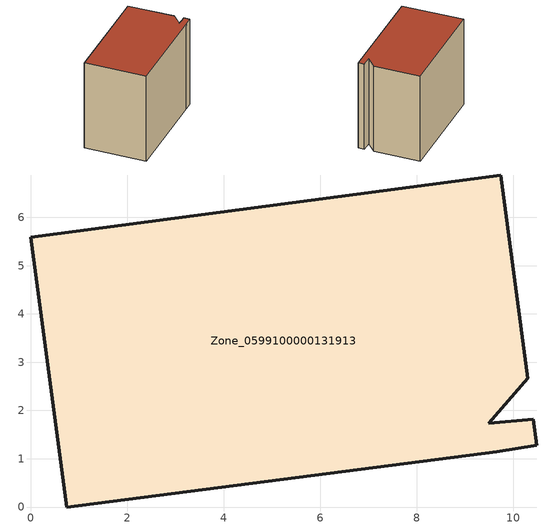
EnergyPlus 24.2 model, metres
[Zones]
Zone_0599100000131913
 floor ground (C_G): 10.3,2.67 9.48,1.74 10.41,1.81 10.48,1.28 9.65,1.15 0.74,0 0,5.59 9.74,6.88 z0
 wall outside (C_F): 9.65,1.15 10.48,1.28 10.41,1.81 9.48,1.74 10.3,2.67 9.74,6.88 0,5.59 0.74,0 9.65,1.15 z0:8.44
 roof outside (C_R): 10.41,1.81 9.48,1.74 10.3,2.67 9.74,6.88 0,5.59 0.74,0 9.65,1.15 10.48,1.28 z8.44
[BUILDING]
Pand.0599100000131913: North Axis=0; Terrain=City; Loads Convergence Tolerance Value=0.04; Temperature Convergence Tolerance Value=0.4; Solar Distribution=FullExterior; Maximum Number of Warmup Days=25; Minimum Number of Warmup Days=1
[Site:Location]
Rotterdam.The.Hague.AP_ZH_NLD Design_Conditions: Latitude=51.96; Longitude=4.45; Time Zone=1; Elevation=-4.5
[SITE:GROUNDTEMPERATURE:BUILDINGSURFACE]
18, 18, 18, 18, 18, 18, 18, 18, 18, 18, 18, 18
[MATERIAL] Thermal Absorptance=0.9; Solar Absorptance=0.7; Visible Absorptance=0.7
Name | Roughness | Thickness | Conductivity | Density | Specific Heat
G.TC.1992-2005 | MediumSmooth | 0.15 | 0.06 | 540 | 1210
F.TC.1992-2005 | Rough | 0.3 | 0.12 | 1920 | 840
R.TC.1992-2005 | MediumRough | 0.2 | 0.08 | 1500 | 1000
[CONSTRUCTION]
C_G: G.TC.1992-2005
C_F: F.TC.1992-2005
C_R: R.TC.1992-2005
[ZONE]
Zone_0599100000131913: Type=1; Multiplier=1; Ceiling Height=Autocalculate; Volume=Autocalculate; Floor Area=autocalculate; Part of Total Floor Area=Yes
[ZONEINFILTRATION:DESIGNFLOWRATE]
Infil_Zone_0599100000131913: Zone or ZoneList or Space or SpaceList=Zone_0599100000131913; Schedule=AlwaysOn; Design Flow Rate Calculation Method=Flow/Area; Flow Rate per Floor Area=0.0015; Constant Term Coefficient=1; Temperature Term Coefficient=0; Velocity Term Coefficient=0; Velocity Squared Term Coefficient=0
[HVACTEMPLATE:ZONE:IDEALLOADSAIRSYSTEM]
Zone_0599100000131913: Maximum Heating Supply Air Temperature=50; Minimum Cooling Supply Air Temperature=13; Maximum Heating Supply Air Humidity Ratio=0.0156; Minimum Cooling Supply Air Humidity Ratio=0.0077; Heating Limit=NoLimit; Cooling Limit=NoLimit; Dehumidification Control Type=ConstantSensibleHeatRatio; Cooling Sensible Heat Ratio=0.7; Dehumidification Setpoint=60; Humidification Control Type=None; Humidification Setpoint=30; Outdoor Air Method=None; Outdoor Air Flow Rate per Person=0.00944; Outdoor Air Flow Rate per Zone Floor Area=0; Outdoor Air Flow Rate per Zone=0; Demand Controlled Ventilation Type=None; Outdoor Air Economizer Type=NoEconomizer; Heat Recovery Type=None; Sensible Heat Recovery Effectiveness=0.7; Latent Heat Recovery Effectiveness=0.65
[ZONECONTROL:THERMOSTAT]
ThermostatControl_Zone_0599100000131913: Zone or ZoneList=Zone_0599100000131913; Control Type Schedule=DualSetpointControlType; Control 1=Thermostat_Zone_0599100000131913; Temperature Difference Between Cutout And Setpoint=0
[THERMOSTATSETPOINT:DUALSETPOINT]
Thermostat_Zone_0599100000131913: Heating Setpoint Temperature Schedule=HeatingSetpoint_Zone_0599100000131913; Cooling Setpoint Temperature Schedule=CoolingSetpoint_Zone_0599100000131913
[SCHEDULE:COMPACT]
HeatingSetpoint_Zone_0599100000131913: Through: 12/31, For: AllDays, Until: 24:00, 21
CoolingSetpoint_Zone_0599100000131913: Through: 12/31, For: AllDays, Until: 24:00, 24
DualSetpointControlType: Through: 12/31, For: AllDays, Until: 24:00, 4
AlwaysOn: Through: 12/31, For: AllDays, Until: 24:00, 1
